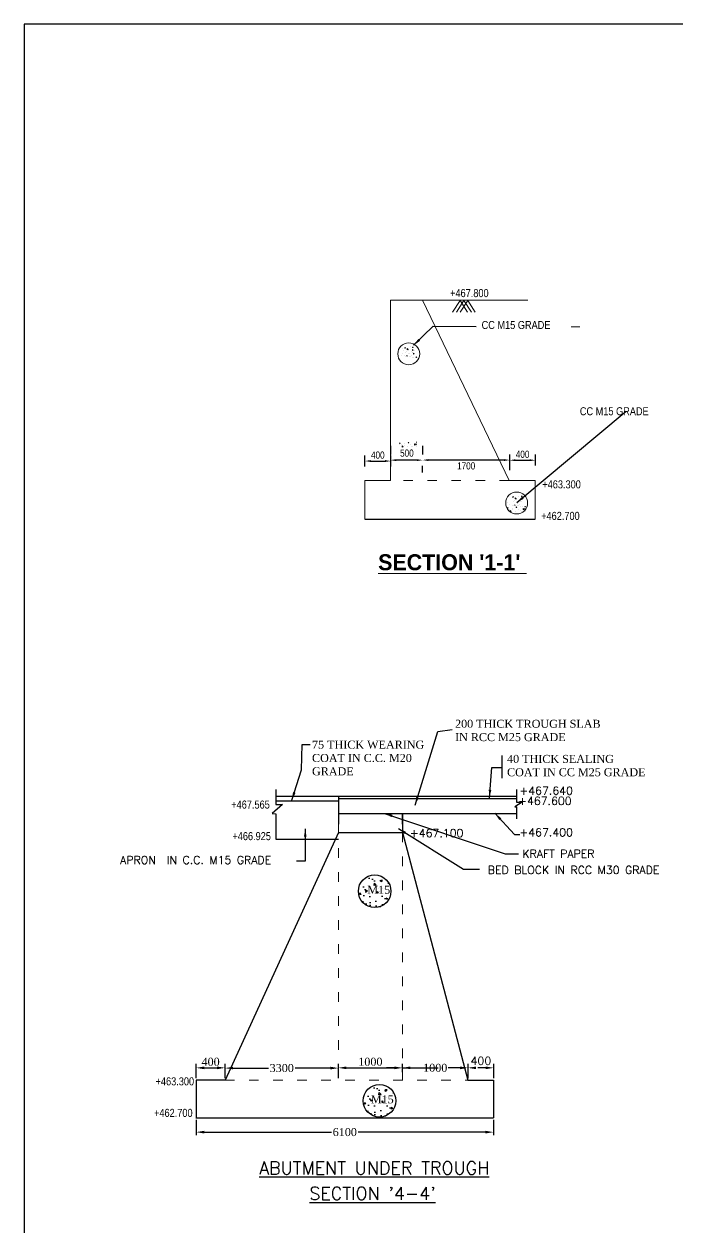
# Model space of a CAD drawing. Header units: millimetres. Extents: x 80 to 6605, y 46 to 2491.
# Drawn here: x 5550.8 to 5754.9, y 309.6 to 685.7 of the extents above; entities that cross this region are included whole.
import ezdxf

# ---------------------------------------------------------------- set-up
doc = ezdxf.new("R2010")
doc.units = ezdxf.units.MM
doc.linetypes.add('ACAD_ISO03W100', pattern=[30, 12, -18])
doc.layers.add('TEXT_GENERAL', color=4, linetype='Continuous')
doc.styles.add('ARIAL NARROW', font='ARIALN.TTF')
doc.styles.add('CITYBLUEPR', font='cityb___.ttf')
doc.styles.add('ROMANS', font='romans.shx', dxfattribs={"height": 2.5})
doc.styles.add('ROMANT', font='romant')
doc.styles.get("Standard").update_dxf_attribs({"font": 'times.ttf', "height": 2.5})
doc.styles.add('TNR_2.5', font='times.ttf', dxfattribs={"height": 2.5})
doc.dimstyles.new('ISO-25', dxfattribs={"dimtxt": 2.5, "dimasz": 2.5, "dimexe": 1.25, "dimexo": 0.625, "dimtad": 1, "dimlfac": 25, "dimtxsty": 'Standard', "dimcen": 2.5, "dimadec": 0, "dimazin": 0, "dimtfac": 1, "dimtmove": 0, "dimatfit": 3, "dimfxl": 1, "dimarcsym": 0})
doc.dimstyles.new('STANDARD$0', dxfattribs={"dimscale": 88.888889, "dimtxt": 0.02, "dimasz": 0.02, "dimexe": 0.1, "dimexo": 0.1, "dimgap": 0.09, "dimtad": 2, "dimtih": 1, "dimtoh": 1, "dimdec": 0, "dimzin": 1, "dimdsep": 46, "dimtxsty": 'Standard', "dimcen": 0.09, "dimadec": 0, "dimazin": 0, "dimtfac": 1, "dimtdec": 4, "dimtofl": 0, "dimtmove": 0, "dimatfit": 3, "dimfxl": 1, "dimtolj": 1, "dimtzin": 1, "dimarcsym": 0})
doc.dimstyles.new('STYLE_ESH', dxfattribs={"dimtxt": 2.5, "dimasz": 2.5, "dimexe": 1, "dimexo": 0.625, "dimtad": 0, "dimtih": 1, "dimtoh": 1, "dimdec": 0, "dimlfac": 100, "dimzin": 9, "dimdsep": 46, "dimtxsty": 'TNR_2.5', "dimcen": 2.5, "dimadec": 0, "dimazin": 2, "dimtfac": 1, "dimtdec": 0, "dimtofl": 0, "dimtmove": 2, "dimatfit": 3, "dimfxl": 1, "dimarcsym": 0})

# ---------------------------------------------------------------- blocks, each defined once
blk = doc.blocks.new('*D98')
at = {"color": 0, "lineweight": -2, "ltscale": 6, "transparency": 16777216}
for p, q in [((5604.55, 356.38), (5604.55, 360.85)), ((5607.05, 359.6), (5611.05, 359.6)), ((5613.55, 356.38), (5613.55, 360.85))]:
    blk.add_line(p, q, dxfattribs=at)
at = {"color": 0, "ltscale": 6, "transparency": 16777216}
for points in [[(5607.05, 360.02), (5607.05, 359.18), (5604.55, 359.6)], [(5611.05, 360.02), (5611.05, 359.18), (5613.55, 359.6)]]:
    blk.add_solid(points, dxfattribs=at)
at = {"layer": 'Defpoints', "color": 0, "ltscale": 6, "transparency": 16777216}
for p in [(5613.55, 359.6), (5604.55, 355.76), (5613.55, 355.76)]:
    blk.add_point(p, dxfattribs=at)
at = {"color": 0, "ltscale": 6, "transparency": 16777216, "insert": (5609.05, 361.49), "char_height": 2.5, "attachment_point": 5}
blk.add_mtext('400', dxfattribs=at)
blk = doc.blocks.new('*D113')
at = {"layer": 'Defpoints', "color": 0, "transparency": 16777216}
for p in [(5665.22, 549.45), (5665.22, 549.45), (5675.22, 549.45)]:
    blk.add_point(p, dxfattribs=at)
at = {"layer": 'TEXT_GENERAL', "color": 0, "lineweight": -2, "transparency": 16777216}
for p, q in [((5665.22, 553.89), (5665.22, 551.22)), ((5675.22, 553.89), (5675.22, 551.22)), ((5673.44, 549.45), (5667, 549.45))]:
    blk.add_line(p, q, dxfattribs=at)
at = {"layer": 'TEXT_GENERAL', "color": 0, "transparency": 16777216}
for points in [[(5667, 549.74), (5667, 549.15), (5665.22, 549.45)], [(5673.44, 549.74), (5673.44, 549.15), (5675.22, 549.45)]]:
    blk.add_solid(points, dxfattribs=at)
at = {"layer": 'TEXT_GENERAL', "color": 0, "lineweight": 9, "transparency": 16777216, "insert": (5670.32, 551.63), "char_height": 2.222, "attachment_point": 5, "style": 'ARIAL NARROW'}
blk.add_mtext('\\A1;500', dxfattribs=at)
blk = doc.blocks.new('*D111')
at = {"layer": 'Defpoints', "color": 0, "transparency": 16777216}
for p in [(5710.46, 549.42), (5702.41, 543.31), (5710.46, 543.31)]:
    blk.add_point(p, dxfattribs=at)
at = {"layer": 'TEXT_GENERAL', "color": 0, "lineweight": -2, "transparency": 16777216}
for p, q in [((5702.41, 547.75), (5702.41, 551.19)), ((5704.19, 549.42), (5708.68, 549.42)), ((5710.46, 547.75), (5710.46, 551.19))]:
    blk.add_line(p, q, dxfattribs=at)
at = {"layer": 'TEXT_GENERAL', "color": 0, "transparency": 16777216}
for points in [[(5704.19, 549.71), (5704.19, 549.12), (5702.41, 549.42)], [(5708.68, 549.71), (5708.68, 549.12), (5710.46, 549.42)]]:
    blk.add_solid(points, dxfattribs=at)
at = {"layer": 'TEXT_GENERAL', "color": 0, "lineweight": 9, "transparency": 16777216, "insert": (5706.44, 551.26), "char_height": 2.222, "attachment_point": 5, "style": 'ARIAL NARROW'}
blk.add_mtext('\\A1;400', dxfattribs=at)
blk = doc.blocks.new('*D110')
at = {"layer": 'Defpoints', "color": 0, "transparency": 16777216}
for p in [(5675.24, 550.07), (5675.24, 549.47), (5702.41, 550.71)]:
    blk.add_point(p, dxfattribs=at)
at = {"layer": 'TEXT_GENERAL', "color": 0, "lineweight": -2, "transparency": 16777216}
for p, q in [((5700.64, 549.47), (5677.01, 549.47)), ((5675.24, 545.63), (5675.24, 547.7)), ((5702.41, 546.27), (5702.41, 547.7))]:
    blk.add_line(p, q, dxfattribs=at)
at = {"layer": 'TEXT_GENERAL', "color": 0, "transparency": 16777216}
for points in [[(5677.01, 549.77), (5677.01, 549.18), (5675.24, 549.47)], [(5700.64, 549.77), (5700.64, 549.18), (5702.41, 549.47)]]:
    blk.add_solid(points, dxfattribs=at)
at = {"layer": 'TEXT_GENERAL', "color": 0, "lineweight": 9, "transparency": 16777216, "insert": (5688.82, 547.63), "char_height": 2.222, "attachment_point": 5, "style": 'ARIAL NARROW'}
blk.add_mtext('\\A1;1700', dxfattribs=at)
blk = doc.blocks.new('*D112')
at = {"layer": 'Defpoints', "color": 0, "transparency": 16777216}
for p in [(5665.27, 549.16), (5657.22, 543.06), (5665.27, 543.06)]:
    blk.add_point(p, dxfattribs=at)
at = {"layer": 'TEXT_GENERAL', "color": 0, "lineweight": -2, "transparency": 16777216}
for p, q in [((5657.22, 547.5), (5657.22, 550.94)), ((5659, 549.16), (5663.49, 549.16)), ((5665.27, 547.5), (5665.27, 550.94))]:
    blk.add_line(p, q, dxfattribs=at)
at = {"layer": 'TEXT_GENERAL', "color": 0, "transparency": 16777216}
for points in [[(5659, 549.46), (5659, 548.87), (5657.22, 549.16)], [(5663.49, 549.46), (5663.49, 548.87), (5665.27, 549.16)]]:
    blk.add_solid(points, dxfattribs=at)
at = {"layer": 'TEXT_GENERAL', "color": 0, "lineweight": 9, "transparency": 16777216, "insert": (5661.24, 551.01), "char_height": 2.222, "attachment_point": 5, "style": 'ARIAL NARROW'}
blk.add_mtext('\\A1;400', dxfattribs=at)
blk = doc.blocks.new('*D122')
at = {"color": 0, "lineweight": -2, "transparency": 16777216}
for p, q in [((5604.55, 343.4), (5604.55, 338.52)), ((5697.34, 343.4), (5697.34, 338.52)), ((5607.05, 339.52), (5646.77, 339.52)), ((5694.84, 339.52), (5655.12, 339.52))]:
    blk.add_line(p, q, dxfattribs=at)
at = {"color": 0, "transparency": 16777216}
for points in [[(5607.05, 339.93), (5607.05, 339.1), (5604.55, 339.52)], [(5694.84, 339.93), (5694.84, 339.1), (5697.34, 339.52)]]:
    blk.add_solid(points, dxfattribs=at)
at = {"layer": 'Defpoints', "color": 0, "transparency": 16777216}
for p in [(5604.55, 344.03), (5697.34, 344.03), (5697.34, 339.52)]:
    blk.add_point(p, dxfattribs=at)
at = {"color": 0, "transparency": 16777216, "insert": (5650.94, 339.52), "char_height": 2.5, "attachment_point": 5, "style": 'TNR_2.5'}
blk.add_mtext('6100', dxfattribs=at)
blk = doc.blocks.new('*D144')
at = {"color": 0, "lineweight": -2, "ltscale": 6, "transparency": 16777216}
for p, q in [((5648.92, 356.38), (5648.92, 360.85)), ((5651.42, 359.6), (5666.42, 359.6)), ((5668.92, 358.3), (5668.92, 360.85))]:
    blk.add_line(p, q, dxfattribs=at)
at = {"color": 0, "ltscale": 6, "transparency": 16777216}
for points in [[(5651.42, 360.02), (5651.42, 359.18), (5648.92, 359.6)], [(5666.42, 360.02), (5666.42, 359.18), (5668.92, 359.6)]]:
    blk.add_solid(points, dxfattribs=at)
at = {"layer": 'Defpoints', "color": 0, "ltscale": 6, "transparency": 16777216}
for p in [(5668.92, 359.6), (5668.92, 357.68), (5648.92, 355.76)]:
    blk.add_point(p, dxfattribs=at)
at = {"color": 0, "ltscale": 6, "transparency": 16777216, "insert": (5658.92, 361.49), "char_height": 2.5, "attachment_point": 5}
blk.add_mtext('1000', dxfattribs=at)
blk = doc.blocks.new('*D178')
at = {"color": 0, "lineweight": -2, "transparency": 16777216}
for p, q in [((5668.92, 360.22), (5668.92, 360.6)), ((5671.42, 359.6), (5675.14, 359.6)), ((5686.92, 359.6), (5683.21, 359.6)), ((5689.42, 360.22), (5689.42, 360.6))]:
    blk.add_line(p, q, dxfattribs=at)
at = {"color": 0, "transparency": 16777216}
for points in [[(5671.42, 360.02), (5671.42, 359.18), (5668.92, 359.6)], [(5686.92, 360.02), (5686.92, 359.18), (5689.42, 359.6)]]:
    blk.add_solid(points, dxfattribs=at)
at = {"layer": 'Defpoints', "color": 0, "transparency": 16777216}
for p in [(5668.92, 359.6), (5689.42, 359.6), (5689.42, 359.6)]:
    blk.add_point(p, dxfattribs=at)
at = {"color": 0, "transparency": 16777216, "insert": (5679.17, 359.6), "char_height": 2.5, "attachment_point": 5, "style": 'TNR_2.5'}
blk.add_mtext('1000', dxfattribs=at)
blk = doc.blocks.new('*D205')
at = {"color": 0, "lineweight": -2, "transparency": 16777216}
for p, q in [((5613.55, 356.38), (5613.55, 360.52)), ((5616.05, 359.52), (5627.07, 359.52)), ((5646.45, 359.52), (5635.42, 359.52)), ((5648.95, 357.1), (5648.95, 360.52))]:
    blk.add_line(p, q, dxfattribs=at)
at = {"color": 0, "transparency": 16777216}
for points in [[(5616.05, 359.94), (5616.05, 359.11), (5613.55, 359.52)], [(5646.45, 359.94), (5646.45, 359.11), (5648.95, 359.52)]]:
    blk.add_solid(points, dxfattribs=at)
at = {"layer": 'Defpoints', "color": 0, "transparency": 16777216}
for p in [(5613.55, 359.52), (5613.55, 355.76), (5648.95, 356.47)]:
    blk.add_point(p, dxfattribs=at)
at = {"color": 0, "transparency": 16777216, "insert": (5631.25, 359.52), "char_height": 2.5, "attachment_point": 5, "style": 'TNR_2.5'}
blk.add_mtext('3300', dxfattribs=at)

msp = doc.modelspace()

# ---------------------------------------------------------------- hatches: boundary and pattern name
h = msp.add_hatch()
h.set_pattern_fill('AR-CONC', color=256, scale=0.03, style=0)
h.set_pattern_definition([(130, (5744.1986, 308.711), (-5.46554, -0.47817), [0.5715, -6.2865]), (185, (5744.1986, 308.711), (1.05728, 5.7317), [0.4572, -5.0292]), (79.549, (5743.743, 308.671), (-4.40828, 5.2535), [0.4857, -5.3427]), (133.816, (5744.1986, 310.235), (-8.13237, -1.26127), [0.85725, -9.42975]), (83.3644, (5743.521, 310.13), (-7.12213, 7.42277), [0.72855, -8.01405]), (188.816, (5744.199, 310.235), (-7.12214, 7.42275), [0.6858, -7.5438]), (159, (5743.4366, 309.854), (-4.54845, -3.06797), [0.5715, -6.2865]), (214, (5743.4366, 309.854), (-1.85406, 5.52564), [0.4572, -5.0292]), (108.5486, (5743.0576, 309.598), (-6.4025, 2.45769), [0.4857, -5.3427]), (142.5, (5744.1986, 308.711), (-0.092658, 2.53665), [0, -4.96824, 0, -5.1054, 0, -5.04825]), (172.5, (5744.1986, 308.711), (-2.00459, 3.005417), [0, -2.91084, 0, -4.85394, 0, -1.92405]), (212.5, (5745.8978, 308.711), (-4.067718, -0.171862), [0, -1.905, 0, -5.9436, 0, -7.8867]), (222.5, (5746.66, 308.711), (-4.443875, 0.762795), [0, -2.4765, 0, -3.94716, 0, -5.6007])])
h.paths.add_polyline_path([(5656.0577, 417.61966, -0.346392158), (5662.0577, 419.51655), (5662.0577, 409.99814, -0.346392158), (5656.0577, 411.89502)])
h.paths.add_polyline_path([(5662.0577, 419.51655, -0.312101352), (5665.34901, 414.75734, -0.312101352), (5662.0577, 409.99814)])
h.paths.add_polyline_path([(5655.17592, 414.75734, -0.150541428), (5656.0577, 417.61966), (5656.0577, 411.89502, -0.150541428)])
h = msp.add_hatch()
h.set_pattern_fill('AR-CONC', color=256, scale=0.03, style=0)
h.set_pattern_definition([(130, (5745.707, 243.263), (-5.46554, -0.47817), [0.5715, -6.2865]), (185, (5745.707, 243.263), (1.05728, 5.7317), [0.4572, -5.0292]), (79.549, (5745.2516, 243.2233), (-4.40828, 5.2535), [0.4857, -5.3427]), (133.816, (5745.707, 244.787), (-8.13237, -1.26127), [0.85725, -9.42975]), (83.3644, (5745.029, 244.682), (-7.12213, 7.42277), [0.72855, -8.01405]), (188.816, (5745.707, 244.787), (-7.12214, 7.42275), [0.6858, -7.5438]), (159, (5744.945, 244.406), (-4.54845, -3.06797), [0.5715, -6.2865]), (214, (5744.945, 244.406), (-1.85406, 5.52564), [0.4572, -5.0292]), (108.5486, (5744.566, 244.1505), (-6.4025, 2.45769), [0.4857, -5.3427]), (142.5, (5745.707, 243.2632), (-0.092658, 2.53665), [0, -4.96824, 0, -5.1054, 0, -5.04825]), (172.5, (5745.707, 243.2632), (-2.00459, 3.005417), [0, -2.91084, 0, -4.85394, 0, -1.92405]), (212.5, (5747.4063, 243.2632), (-4.067718, -0.171862), [0, -1.905, 0, -5.9436, 0, -7.8867]), (222.5, (5748.1683, 243.263), (-4.443875, 0.762795), [0, -2.4765, 0, -3.94716, 0, -5.6007])])
h.paths.add_polyline_path([(5657.56613, 352.17193, -0.346392158), (5663.56613, 354.06882), (5663.56613, 344.5504, -0.346392158), (5657.56613, 346.44729)])
h.paths.add_polyline_path([(5663.56613, 354.06882, -0.312101352), (5666.85744, 349.30961, -0.312101352), (5663.56613, 344.5504)])
h.paths.add_polyline_path([(5656.68435, 349.30961, -0.150541428), (5657.56613, 352.17193), (5657.56613, 346.44729, -0.150541428)])

# ---------------------------------------------------------------- linework, layer by layer
for p, q in [((5550.81445, 685.66503), (5550.81445, 95.66503)), ((6440.81445, 685.66503), (5550.81445, 685.66503)), ((5678.47307, 591.28742), (5691.94468, 591.2379)), ((5657.21973, 531.05498), (5710.41192, 531.0242)), ((5699.93578, 457.21143), (5700.01132, 450.11464)), ((5668.92186, 439.0996), (5668.92186, 433.0996)), ((5689.34344, 355.75702), (5697.34344, 355.75702)), ((5697.34344, 355.75702), (5697.34344, 344.02975)), ((5604.54609, 344.02975), (5697.34344, 344.02975))]:
    msp.add_line(p, q)
at = {"ltscale": 6}
for p, q in [((5629.39735, 446.53134), (5629.39735, 441.90052)), ((5629.39735, 444.4996), (5704.50495, 444.4996)), ((5648.92186, 444.4996), (5648.92186, 435.6996)), ((5704.50495, 446.50477), (5704.50495, 442.64744)), ((5631.45704, 441.90052), (5628.24628, 439.07057)), ((5629.39735, 442.9996), (5648.92186, 442.9996)), ((5629.39735, 441.90052), (5631.45704, 441.90052)), ((5648.92186, 443.6996), (5704.50495, 443.6996)), ((5706.25958, 442.64744), (5704.01309, 441.11875)), ((5704.01309, 441.11875), (5704.50495, 441.11875)), ((5704.50495, 442.64744), (5706.25958, 442.64744)), ((5704.50495, 441.11875), (5704.50495, 437.35624)), ((5628.24628, 439.07057), (5629.39735, 438.97876)), ((5629.39735, 438.97876), (5629.39735, 430.9996)), ((5648.92186, 439.0996), (5704.50495, 439.0996)), ((5668.92186, 435.6996), (5668.92186, 439.0996)), ((5648.92186, 433.0996), (5668.92186, 433.0996)), ((5668.92186, 433.0996), (5689.34344, 355.75702)), ((5629.39735, 430.9996), (5648.92186, 430.9996)), ((5666.42186, 359.59836), (5663.92186, 359.59836)), ((5666.77818, 359.59836), (5666.9389, 359.59836)), ((5668.92186, 360.22336), (5668.92186, 360.84836)), ((5668.92186, 359.59836), (5680.08258, 359.59836)), ((5689.48712, 356.38202), (5689.48712, 360.84836)), ((5690.42248, 359.59836), (5690.26177, 359.59836)), ((5694.92248, 359.59836), (5692.42248, 359.59836)), ((5697.42248, 356.38202), (5697.42248, 360.84836)), ((5613.54609, 355.75702), (5604.54609, 355.75702)), ((5604.54609, 355.75702), (5604.54609, 343.75702)), ((5648.92186, 344.02975), (5668.92186, 344.02975))]:
    msp.add_line(p, q, dxfattribs=at)
at = {"color": 0}
msp.add_line((5648.92186, 433.0996), (5613.54609, 355.75702), dxfattribs=at)
for centre in [(5660.26246, 414.75734), (5661.7709, 349.30961)]:
    msp.add_circle(centre, 5.08654)
at = {"ltscale": 6}
for points in [[(5666.42186, 360.01503), (5666.42186, 359.1817), (5668.92186, 359.59836)], [(5691.92248, 360.01503), (5691.92248, 359.1817), (5689.42248, 359.59836)], [(5694.92248, 360.01503), (5694.92248, 359.1817), (5697.42248, 359.59836)]]:
    msp.add_solid(points, dxfattribs=at)
at = {"layer": 'TEXT_GENERAL', "color": 0, "lineweight": 9}
for p, q in [((5665.22477, 599.44127), (5665.2153, 543.05541)), ((5665.22477, 599.44127), (5708.06405, 599.44127)), ((5665.22477, 599.44127), (5708.06405, 599.44127)), ((5702.21001, 543.05249), (5675.22477, 599.44127)), ((5686.91617, 599.3243), (5684.56343, 595.71969)), ((5686.91617, 599.31498), (5684.56343, 595.71037)), ((5688.11033, 599.3243), (5685.75759, 595.71969)), ((5688.11033, 599.31498), (5685.75759, 595.71037)), ((5686.91617, 599.31498), (5689.26891, 595.71037)), ((5689.30449, 599.3243), (5686.95175, 595.71969)), ((5689.30449, 599.31498), (5686.95175, 595.71037)), ((5688.11033, 599.3243), (5690.46307, 595.71969)), ((5688.11033, 599.31498), (5690.46307, 595.71037)), ((5689.30449, 599.3243), (5691.65723, 595.71969)), ((5689.30449, 599.31498), (5691.65723, 595.71037)), ((5724.31817, 591.10577), (5721.62378, 591.10577)), ((5668.89624, 584.17983), (5668.89624, 584.17983)), ((5668.94257, 582.91151), (5668.94257, 582.91151)), ((5669.36428, 583.82365), (5669.36428, 583.82365)), ((5669.63005, 584.41087), (5669.6741, 584.64969)), ((5669.85975, 584.43652), (5669.63202, 584.41659)), ((5669.85803, 584.43674), (5669.67436, 584.65563)), ((5669.94837, 583.03744), (5669.94837, 583.03744)), ((5670.08226, 583.47921), (5670.08226, 583.47921)), ((5670.75199, 583.97447), (5670.41314, 583.92192)), ((5670.41375, 583.92353), (5670.45584, 584.28537)), ((5670.75283, 583.97692), (5670.45608, 584.2862)), ((5670.80724, 583.63367), (5670.80724, 583.63367)), ((5670.85244, 583.91157), (5670.85244, 583.91157)), ((5671.53733, 584.81254), (5671.53733, 584.81254)), ((5671.76104, 583.50811), (5671.76104, 583.50811)), ((5671.98223, 583.12337), (5671.98223, 583.12337)), ((5672.00536, 584.78435), (5672.00536, 584.78435)), ((5672.11685, 583.74016), (5672.03959, 583.9704)), ((5672.3064, 583.86822), (5672.03962, 583.97063)), ((5672.04201, 583.09782), (5672.04201, 583.09782)), ((5672.10062, 584.64997), (5672.13289, 584.82493)), ((5672.33033, 584.6756), (5672.1026, 584.65568)), ((5672.30666, 583.86763), (5672.11714, 583.7398)), ((5672.32862, 584.67582), (5672.2035, 584.82493)), ((5672.56911, 583.62591), (5672.56911, 583.62591)), ((5668.71807, 582.03128), (5668.71807, 582.03128)), ((5669.66783, 581.98508), (5669.66783, 581.98508)), ((5669.97941, 581.88194), (5669.97941, 581.88194)), ((5670.26529, 581.9224), (5670.21125, 582.08346)), ((5670.4551, 582.04986), (5670.26558, 581.92203)), ((5670.45483, 582.05046), (5670.36885, 582.08346)), ((5670.89877, 582.64324), (5670.89877, 582.64324)), ((5671.12427, 581.7145), (5671.12427, 581.7145)), ((5671.1789, 582.6116), (5671.1789, 582.6116)), ((5671.55589, 581.96794), (5671.55589, 581.96794)), ((5671.70169, 582.07101), (5671.70169, 582.07101)), ((5671.93916, 581.50054), (5671.93916, 581.50054)), ((5672.30506, 581.52453), (5672.30506, 581.52453)), ((5672.37213, 582.58873), (5672.41618, 582.82755)), ((5672.60183, 582.6144), (5672.3741, 582.59447)), ((5672.6001, 582.61462), (5672.41643, 582.83351)), ((5672.43291, 582.55739), (5672.43291, 582.55739)), ((5672.44663, 582.84071), (5672.44663, 582.84071)), ((5673.19807, 581.43029), (5673.24212, 581.66912)), ((5673.42604, 581.45618), (5673.24237, 581.67508)), ((5673.27257, 581.68228), (5673.27257, 581.68228)), ((5668.22444, 554.59193), (5667.99671, 554.57201)), ((5668.22269, 554.59215), (5668.03901, 554.81104)), ((5668.76657, 554.26828), (5668.76657, 554.26828)), ((5669.18258, 553.58586), (5668.84373, 553.5333)), ((5668.84434, 553.53493), (5668.88644, 553.89677)), ((5669.18343, 553.58832), (5668.88668, 553.8976)), ((5669.64603, 554.58201), (5669.64603, 554.58201)), ((5669.72036, 554.14271), (5669.72036, 554.14271)), ((5670.40976, 553.65232), (5670.40976, 553.65232)), ((5670.7275, 554.80533), (5670.77155, 555.04415)), ((5670.9572, 554.83102), (5670.72947, 554.81109)), ((5670.95546, 554.83123), (5670.77178, 555.05013)), ((5671.60222, 554.31375), (5671.60222, 554.31375)), ((5671.86438, 553.82593), (5671.86438, 553.82593)), ((5672.18143, 553.73825), (5672.18143, 553.73825)), ((5672.98658, 554.2165), (5672.64773, 554.16395)), ((5672.64834, 554.16557), (5672.69044, 554.5274)), ((5672.98743, 554.21895), (5672.69067, 554.52824)), ((5673.20435, 554.3077), (5673.1271, 554.53793)), ((5673.39389, 554.43575), (5673.12712, 554.53816)), ((5673.42777, 555.0701), (5673.20004, 555.05018)), ((5673.39416, 554.43516), (5673.20464, 554.30733)), ((5673.25885, 555.0131), (5673.25885, 555.0131)), ((5673.30735, 553.63596), (5673.30735, 553.63596)), ((5673.3189, 554.02809), (5673.3189, 554.02809)), ((5657.21973, 543.0554), (5665.21973, 543.0554)), ((5657.21973, 543.0554), (5657.21973, 531.05498)), ((5702.21001, 543.05249), (5710.41192, 543.03434)), ((5710.41192, 543.05205), (5710.41192, 531.0242)), ((5703.33549, 537.83098), (5703.37954, 538.0698)), ((5703.56519, 537.85662), (5703.33746, 537.8367)), ((5703.56347, 537.85684), (5703.3798, 538.07574)), ((5705.24277, 538.23265), (5705.24277, 538.23265)), ((5706.06825, 538.07008), (5706.10052, 538.24504)), ((5706.29795, 538.09571), (5706.07022, 538.07579)), ((5706.29624, 538.09593), (5706.17112, 538.24504)), ((5701.33941, 535.31925), (5701.33941, 535.31925)), ((5701.42701, 534.63189), (5701.42701, 534.63189)), ((5701.6658, 536.05783), (5701.6658, 536.05783)), ((5701.70018, 534.37219), (5701.74423, 534.61101)), ((5701.92988, 534.3979), (5701.70215, 534.37797)), ((5701.92813, 534.39811), (5701.74445, 534.61701)), ((5702.42351, 535.45139), (5702.42351, 535.45139)), ((5702.47201, 534.07425), (5702.47201, 534.07425)), ((5703.35147, 534.38798), (5703.35147, 534.38798)), ((5703.37327, 535.40518), (5703.37327, 535.40518)), ((5703.65381, 536.45755), (5703.65381, 536.45755)), ((5703.68485, 535.30204), (5703.68485, 535.30204)), ((5703.7877, 536.89932), (5703.7877, 536.89932)), ((5703.97073, 535.34251), (5703.91669, 535.50357)), ((5704.16054, 535.46997), (5703.97102, 535.34214)), ((5704.16027, 535.47057), (5704.07429, 535.50357)), ((5704.45743, 537.39458), (5704.11858, 537.34203)), ((5704.11919, 537.34364), (5704.16128, 537.70548)), ((5704.45827, 537.39703), (5704.16152, 537.70631)), ((5704.43294, 534.6113), (5704.47699, 534.85012)), ((5704.66264, 534.63698), (5704.43491, 534.61706)), ((5704.6609, 534.6372), (5704.47722, 534.8561)), ((5704.51268, 537.05378), (5704.51268, 537.05378)), ((5704.55788, 537.33168), (5704.55788, 537.33168)), ((5704.60421, 536.06335), (5704.60421, 536.06335)), ((5704.82971, 535.13461), (5704.82971, 535.13461)), ((5704.88434, 536.0317), (5704.88434, 536.0317)), ((5705.26133, 535.38804), (5705.26133, 535.38804)), ((5705.30766, 534.11972), (5705.30766, 534.11972)), ((5705.40713, 535.49112), (5705.40713, 535.49112)), ((5705.46648, 536.92821), (5705.46648, 536.92821)), ((5705.68767, 536.54348), (5705.68767, 536.54348)), ((5705.90679, 534.92064), (5705.90679, 534.92064)), ((5706.08447, 537.16027), (5706.00722, 537.3905)), ((5706.27402, 537.28833), (5706.00725, 537.39074)), ((5706.00963, 536.51792), (5706.00963, 536.51792)), ((5706.27428, 537.28774), (5706.08476, 537.1599)), ((5706.27268, 534.94464), (5706.27268, 534.94464)), ((5706.53674, 537.04602), (5706.53674, 537.04602)), ((5706.95421, 534.02247), (5706.61536, 533.96991)), ((5706.61597, 533.97154), (5706.65806, 534.33337)), ((5706.95506, 534.02492), (5706.6583, 534.3342)), ((5707.17198, 534.11366), (5707.09473, 534.3439)), ((5707.36152, 534.24172), (5707.09475, 534.34413)), ((5707.1657, 534.8504), (5707.20975, 535.08922)), ((5707.3954, 534.87607), (5707.16767, 534.85615)), ((5707.36179, 534.24113), (5707.17227, 534.1133)), ((5707.39367, 534.87629), (5707.20999, 535.09518)), ((5707.22648, 534.81907), (5707.22648, 534.81907)), ((5707.24019, 535.10238), (5707.24019, 535.10238)), ((5702.88802, 533.39183), (5702.54917, 533.33927)), ((5702.54978, 533.3409), (5702.59188, 533.70274)), ((5702.88887, 533.39429), (5702.59211, 533.70357)), ((5703.4258, 533.94868), (5703.4258, 533.94868)), ((5704.1152, 533.45829), (5704.1152, 533.45829)), ((5705.83201, 533.6319), (5705.83201, 533.6319)), ((5706.14906, 533.54422), (5706.14906, 533.54422)), ((5707.27498, 533.44193), (5707.27498, 533.44193)), ((5707.28652, 533.83406), (5707.28652, 533.83406))]:
    msp.add_line(p, q, dxfattribs=at)
at = {"layer": 'TEXT_GENERAL', "color": 0, "linetype": 'ACAD_ISO03W100', "lineweight": 9, "ltscale": 0.25}
for p, q in [((5695.22477, 599.44127), (5665.22477, 599.44127)), ((5695.22477, 599.44127), (5665.22477, 599.44127)), ((5689.22477, 599.43724), (5665.22477, 599.44127)), ((5702.21001, 543.05249), (5665.2153, 543.05541)), ((5648.92186, 435.6996), (5648.92186, 355.75702)), ((5668.92186, 433.0996), (5668.92186, 355.75702)), ((5613.54609, 355.75702), (5689.34344, 355.75702))]:
    msp.add_line(p, q, dxfattribs=at)
at = {"layer": 'TEXT_GENERAL', "color": 0, "lineweight": 9}
for centre in [(5670.89877, 582.64324), (5704.60421, 536.06335)]:
    msp.add_circle(centre, 3.41915, dxfattribs=at)

# ---------------------------------------------------------------- texts
for s, height, style, p in [('+467.600', 2.5, 'ROMANS', (5705.02933, 441.75434)), ('+467.640', 2.5, 'ROMANS', (5705.43439, 444.92659)), ('+467.100', 2.5, 'ROMANS', (5671.24025, 431.69947)), ('+467.400', 2.5, 'ROMANS', (5705.43439, 431.91002)), ('APRON  IN C.C. M15 GRADE', 2.5, 'ROMANS', (5580.80404, 423.2759)), ('%%UABUTMENT UNDER TROUGH', 4, 'ROMANT', (5624.2173, 326.32843)), ("%%USECTION '4-4'", 4, 'ROMANT', (5639.87217, 318.37447))]:
    msp.add_text(s, height=height, dxfattribs=dict(style=style)).set_placement(p)
at = {"char_height": 2.5, "style": 'ROMANS'}
for s, insert, attachment_point in [('{\\fTimes New Roman|b0|i0|c0|p18;200 THICK TROUGH SLAB\\PIN RCC M25 GRADE}', (5685.36204, 468.33452), 1), ('{\\fTimes New Roman|b0|i0|c0|p18;40 THICK SEALING\\PCOAT IN CC M25 GRADE}', (5701.58715, 457.36612), 1), ('{\\Fsimplex|c0;BED BLOCK} {\\Fsimplex|c0;IN RCC M30} {\\Fsimplex|c0;GRADE}', (5695.57597, 420.16579), 7)]:
    msp.add_mtext(s, dxfattribs=dict(at, insert=insert, attachment_point=attachment_point))
at = {"char_height": 2.5}
for s, insert, width, attachment_point, style in [('75 THICK WEARING COAT IN C.C. M20 GRADE', (5640.70525, 461.81833), 42.7777778, 1, 'TNR_2.5'), ('{\\Fsimplex.shx|c0;KRAFT PAPER}', (5706.38696, 425.22663), 160.8961, 7, 'ROMANS')]:
    msp.add_mtext(s, dxfattribs=dict(at, insert=insert, width=width, attachment_point=attachment_point, style=style))
at = {"char_height": 2.5, "width": 33.227, "attachment_point": 3}
for insert in [(5665.11312, 416.46636), (5666.20623, 351.01863)]:
    msp.add_mtext(' M15', dxfattribs=dict(at, insert=insert))
at = {"ltscale": 6, "insert": (5693.42248, 361.78933), "char_height": 2.5, "attachment_point": 5, "style": 'ROMANS'}
msp.add_mtext('400', dxfattribs=at)
at = {"layer": 'TEXT_GENERAL', "color": 0, "lineweight": 9}
for s, height, style, p in [('+467.800', 2.5, 'ARIAL NARROW', (5683.81279, 600.37842)), ('CC M15 GRADE', 2.5, 'ARIAL NARROW', (5693.65392, 590.41437)), ('CC M15 GRADE', 2.5, 'ARIAL NARROW', (5724.32532, 563.46357)), ('+463.300', 2.5, 'ARIAL NARROW', (5712.59113, 540.62791)), ('+462.700', 2.5, 'ARIAL NARROW', (5712.23898, 530.77434)), ("%%USECTION '1-1' ", 5, 'CITYBLUEPR', (5661.341, 515.04387)), ('+467.565', 2.5, 'ARIAL NARROW', (5615.49064, 440.59336)), ('+466.925', 2.5, 'ARIAL NARROW', (5615.8428, 430.73979)), ('+463.300', 2.5, 'ARIAL NARROW', (5591.86187, 354.13362)), ('+462.700', 2.5, 'ARIAL NARROW', (5591.38845, 344.28005))]:
    msp.add_text(s, height=height, dxfattribs=dict(at, style=style)).set_placement(p)

# ---------------------------------------------------------------- dimensions: what is measured, and where the dimension line sits
at = {"ltscale": 6}
dim = msp.add_linear_dim(base=(5613.54609, 359.59836), p1=(5604.54609, 355.75702), p2=(5613.54609, 355.75702), text='400', dimstyle='ISO-25', dxfattribs=at)
dim.commit()
dim.dimension.update_dxf_attribs({"geometry": '*D98', "text_midpoint": (5609.04609, 361.49499)})
at = {"color": 0}
for base, p1, p2, text, picture, middle in [((5613.54609, 359.52269), (5648.94509, 356.47487), (5613.54609, 355.75702), '3300', '*D205', (5631.24559, 359.52269)), ((5689.42248, 359.59836), (5668.92186, 359.59836), (5689.42248, 359.59836), '1000', '*D178', (5679.17217, 359.59836))]:
    dim = msp.add_linear_dim(base=base, p1=p1, p2=p2, text=text, dimstyle='STYLE_ESH', dxfattribs=at)
    dim.commit()
    dim.dimension.update_dxf_attribs({"geometry": picture, "text_midpoint": middle})
at = {"ltscale": 6}
dim = msp.add_linear_dim(base=(5668.92186, 359.59836), p1=(5648.92186, 355.75702), p2=(5668.92186, 357.67769), text='1000', dimstyle='ISO-25', override={"dimtmove": 1}, dxfattribs=at)
dim.commit()
dim.dimension.update_dxf_attribs({"geometry": '*D144', "text_midpoint": (5658.92186, 361.49499)})
dim = msp.add_linear_dim(base=(5697.34344, 339.51797), p1=(5604.54609, 344.02975), p2=(5697.34344, 344.02975), text='6100', dimstyle='STYLE_ESH')
dim.commit()
dim.dimension.update_dxf_attribs({"geometry": '*D122', "text_midpoint": (5650.94477, 339.51797)})
at = {"layer": 'TEXT_GENERAL', "color": 0, "lineweight": 9}
dim = msp.add_linear_dim(base=(5665.21973, 549.44631), p1=(5675.21973, 549.44631), p2=(5665.21973, 549.44631), angle=180, text='500', dimstyle='STANDARD$0', override={"dimtxt": 0.025, "dimexe": 0.02, "dimexo": 0.05, "dimgap": 0.008, "dimtxsty": 'ARIAL NARROW', "dimtmove": 2}, dxfattribs=at)
dim.commit()
dim.dimension.update_dxf_attribs({"geometry": '*D113', "text_midpoint": (5670.31664, 551.62908), "dimtype": 160})
for base, p1, p2, text, picture, middle in [((5665.2681, 549.16235), (5657.21973, 543.0554), (5665.2681, 543.0554), '400', '*D112', (5661.24392, 551.00807)), ((5675.23564, 549.47469), (5702.4132, 550.71357), (5675.23564, 550.06973), '1700', '*D110', (5688.82442, 547.62897)), ((5710.46157, 549.41705), (5702.4132, 543.3101), (5710.46157, 543.3101), '400', '*D111', (5706.43739, 551.26277))]:
    dim = msp.add_linear_dim(base=base, p1=p1, p2=p2, angle=180, text=text, dimstyle='STANDARD$0', override={"dimtxt": 0.025, "dimexe": 0.02, "dimexo": 0.05, "dimgap": 0.008, "dimtxsty": 'ARIAL NARROW', "dimtmove": 2}, dxfattribs=at)
    dim.commit()
    dim.dimension.update_dxf_attribs({"geometry": picture, "text_midpoint": middle})

# ---------------------------------------------------------------- leaders
at = {"annotation_type": 0, "has_hookline": 1, "hookline_direction": 0}
for points, dimstyle, text_width in [([(5672.89566, 441.70713), (5679.95914, 464.67487), (5684.46054, 465.33473)], 'ISO-25', 44.1186), ([(5634.40011, 443.24616), (5637.44798, 452.65947), (5637.58025, 460.56833), (5640.08025, 460.56833)], 'STYLE_ESH', 34.05371)]:
    msp.add_leader(points, dimstyle=dimstyle, override={"dimgap": 0.625, "dimtad": 0}, dxfattribs=dict(at, text_width=text_width))
msp.add_leader([(5696.07815, 443.9408), (5696.83831, 453.43654), (5699.93578, 453.43654)], dimstyle='ISO-25', override={"dimgap": 0.625, "dimtad": 0})
at = {"ltscale": 6}
for points in [[(5663.33065, 439.0996), (5700.99427, 426.42682), (5705.19898, 426.42682)], [(5697.80698, 439.13844), (5703.89553, 432.47494), (5705.55603, 432.47494)], [(5667.66692, 434.34895), (5688.03586, 421.69671), (5692.99046, 421.69671)]]:
    msp.add_leader(points, dimstyle='ISO-25', override={"dimgap": 0.625, "dimtad": 0}, dxfattribs=at)
at = {"ltscale": 0.5}
msp.add_leader([(5638.59115, 434.28229), (5638.59115, 424.21395), (5635.82031, 424.21395)], dimstyle='ISO-25', override={"dimgap": 0.625, "dimtad": 0}, dxfattribs=at)
at = {"layer": 'TEXT_GENERAL', "color": 0, "lineweight": 9}
for points in [[(5672.43317, 585.31067), (5678.47307, 591.28742)], [(5704.66594, 536.20407), (5738.81596, 564.71991)]]:
    msp.add_leader(points, dimstyle='ISO-25', override={"dimgap": 0.625, "dimtad": 0}, dxfattribs=at)

doc.saveas('drawing.dxf')
